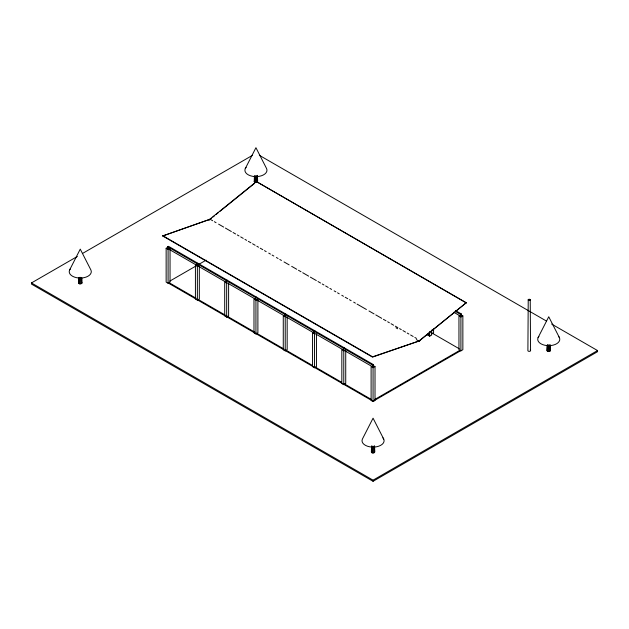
<?xml version="1.0" encoding="UTF-8"?>
<svg xmlns="http://www.w3.org/2000/svg" width="629" height="629" viewBox="0 0 629 629"><rect width="100%" height="100%" fill="white"/><g stroke="black" fill="none" stroke-linecap="round" stroke-linejoin="round"><path stroke-width="0.94" d="M81.817 278.104L81.786 283.396L79.985 283.931L80.017 277.24M255.696 175.805L255.665 182.496L254.234 181.671L254.407 176.018M374.593 446.22L374.766 451.842L373.846 452.88L372.793 452.982L372.824 446.291M550.281 344.786L550.454 350.408L549.534 351.454L548.48 351.548L548.512 344.857M528.226 299.695L527.896 350.361A1.384 0.794 0 0 0 529.587 351.336A1.384 0.794 0 0 0 530.2 349.999M79.985 283.931L79.034 283.648L79.152 277.939M254.721 182.213L254.863 175.562M372.793 452.982L371.841 452.699L371.983 446.047M548.48 351.548L547.529 351.273L547.67 344.613M78.845 277.837L78.546 283.097L79.034 283.648M371.574 449.68L371.676 445.953M547.34 345.455L547.041 350.723L547.529 351.273M78.546 283.097L78.719 277.452M371.527 446.504L371.362 452.149L371.841 452.699M547.041 350.723L547.214 345.069M162.683 235.961L210.11 219.246L162.683 235.961L372.533 357.115L419.905 340.706L372.58 356.816L162.73 235.663M254.234 181.671L254.399 181.058M256.632 175.719L256.718 182.402L257.638 181.356L257.473 175.735M69.583 270.022L80.253 249.131L90.922 270.022A11.039 6.376 0 0 1 79.105 278.018A11.039 6.376 0 0 1 70.409 268.787M245.271 168.596L255.94 147.705L266.602 168.596A11.039 6.376 0 0 1 254.792 176.584A11.039 6.376 0 0 1 246.096 167.353M538.078 337.647L548.747 316.757L559.417 337.647M209.048 219.859L256.42 181.569L466.27 302.722L418.938 341.264L416.343 339.542M209.095 220.111L211.383 218.255M212.917 217.021L214.442 215.786M215.967 214.552L218.263 212.696M219.788 211.462L254.179 183.668M418.89 341.02L466.27 302.722M551.664 324.069L597.55 350.565L597.55 351.69L373.06 481.295L31.45 284.072L31.45 282.94L77.367 256.435M82.47 253.487L252.536 155.3M167.691 246.772L168.501 246.309L373.461 364.647L373.461 366.392L372.659 366.856L167.691 248.518L167.691 246.772L372.659 365.111L373.461 364.647M170.05 249.257L170.05 282.099L168.092 283.223L166.142 282.099L166.142 248.29L168.092 247.158M167.691 248.518L168.501 248.054M166.142 248.29L168.092 249.414L169.398 248.659M197.781 263.213L196.971 263.677L196.971 265.422L197.781 264.958M199.33 266.161L199.33 299.003L197.372 300.127L195.422 299.003L195.422 265.194L196.728 264.439M169.783 281.124L195.965 266.004M198.505 264.542L206.108 260.154M195.422 265.194L197.372 266.319L198.678 265.572M227.061 280.117L226.251 280.581L226.251 282.327M256.341 297.022L255.539 297.486L255.539 299.239M226.66 317.04L226.66 283.223L224.702 282.099L224.702 315.907L226.66 317.04L228.61 315.907L228.61 283.066M257.89 299.97L257.89 332.812L255.94 333.944L253.982 332.812L253.982 299.003L255.94 300.127L257.237 299.38M285.621 313.926L284.819 314.398L284.819 316.143L285.621 315.679M314.901 330.838L314.099 331.302L314.099 333.048M316.45 333.779L316.45 366.628L314.5 367.753L312.55 366.628L312.55 332.812L313.847 332.065M285.22 350.848L285.22 317.032L283.27 315.907L283.27 349.716L285.22 350.848L287.17 349.716L287.17 316.874M344.181 347.743L343.379 348.207L343.379 349.952M345.73 350.683L345.73 383.533L343.78 384.657L341.83 383.533L341.83 349.716L343.78 350.848L345.085 350.094M455.482 311.497L460.499 314.398L461.309 313.926L461.309 315.679L460.499 316.143L453.808 312.275M373.06 367.753L375.018 366.621L375.018 400.437L373.06 401.561L371.11 400.437L371.11 366.621L373.06 367.753L373.06 401.561M431.628 333.944L433.578 332.812L433.578 328.951M460.908 317.032L462.858 315.907L462.858 349.716L460.908 350.848L458.95 349.716L458.95 315.907L460.908 317.032L460.908 350.848M427.233 334.392L429.426 335.493L429.426 332.788M426.548 334.392L429.67 336.193L431.628 335.068L431.628 330.076M374.75 399.462L460.058 350.204M460.908 350.565L373.06 401.278L168.092 282.94M31.45 282.94L373.06 480.171L597.55 350.565M259.337 155.3L546.562 321.128M466.317 302.974L256.42 181.569M455.451 310.545L461.309 313.926M460.908 314.783L462.858 315.907M431.989 333.024L459.201 348.741M427.382 334.306L429.426 335.493M210.959 219.741L212.657 220.724M214.355 221.699L216.054 222.682M218.601 224.152L223.704 227.1M225.402 228.075L231.346 231.511M233.044 232.494L235.592 233.964M237.29 234.947L238.996 235.93M240.695 236.905L243.242 238.375M244.94 239.358L246.639 240.341M248.337 241.324L250.885 242.794M252.583 243.777L255.138 245.247M256.836 246.23L258.535 247.205M260.233 248.188L262.78 249.658M264.479 250.641L266.177 251.624M268.732 253.094L270.431 254.077M272.129 255.059L273.827 256.034M276.375 257.505L278.073 258.488M279.771 259.47L281.47 260.453M284.017 261.923L289.12 264.864M291.667 266.334L296.762 269.283M298.461 270.258L301.016 271.736M302.714 272.711L308.658 276.147M310.356 277.13L316.308 280.565M318.007 281.54L320.554 283.011M322.252 283.993L323.951 284.976M325.649 285.959L328.196 287.429M329.895 288.412L331.601 289.395M334.148 290.865L335.847 291.84M337.545 292.823L339.243 293.806M341.791 295.276L343.489 296.259M345.187 297.242L347.743 298.712M349.441 299.695L351.139 300.67M353.687 302.148L355.385 303.123M357.083 304.106L366.432 309.499M368.979 310.97L374.074 313.918M375.772 314.901L381.724 318.329M383.423 319.312L385.97 320.782M387.668 321.765L389.367 322.748M391.065 323.723L393.62 325.201M395.319 326.176L397.866 327.654M399.564 328.629L401.263 329.612M402.961 330.595L405.508 332.065M407.215 333.048L408.913 334.03M410.611 335.005L413.159 336.476M414.857 337.459L416.555 338.441M395.956 327.772L397.654 328.755M373.06 365.496L375.018 366.621M312.55 332.812L314.5 333.944L314.5 367.753M168.942 282.586L196.162 298.303M197.86 299.286L225.08 314.995M226.778 315.978L254.847 332.183M256.546 333.166L283.758 348.875M285.464 349.858L312.676 365.575M315.231 367.045L341.594 382.267M344.142 383.737L371.362 399.454M549.966 349.858L550.454 350.408M81.471 282.24L81.959 282.791M383.729 439.073L373.06 418.183L362.398 439.073A11.039 6.376 0 0 0 374.208 447.07A11.039 6.376 0 0 0 382.904 437.839M550.131 345.337L550.289 351.013M374.42 445.819L374.601 452.448M257.292 175.334L257.473 181.962M81.636 277.719L81.786 283.396M257.057 176.167L257.135 179.878M549.439 344.771L549.534 351.454M373.752 446.205L373.846 452.88M80.96 278.104L81.039 283.828M530.231 299.695L530.562 350.361M460.499 314.398L460.499 316.143M429.67 331.585L429.67 336.193M429.285 332.867L429.285 335.572M373.06 480.171L373.06 481.295M372.659 365.111L372.659 366.856M343.78 350.848L343.78 384.657M255.94 300.127L255.94 333.944M197.372 266.319L197.372 300.127M168.092 249.414L168.092 283.223M558.591 336.405A11.039 6.376 0 0 1 548.747 345.667A11.039 6.376 0 0 1 538.904 336.405M528.494 300.269A1.038 0.598 0 0 0 530.231 300.002A1.038 0.598 0 0 0 528.958 299.27A1.038 0.598 0 0 0 528.494 300.269"/></g></svg>
